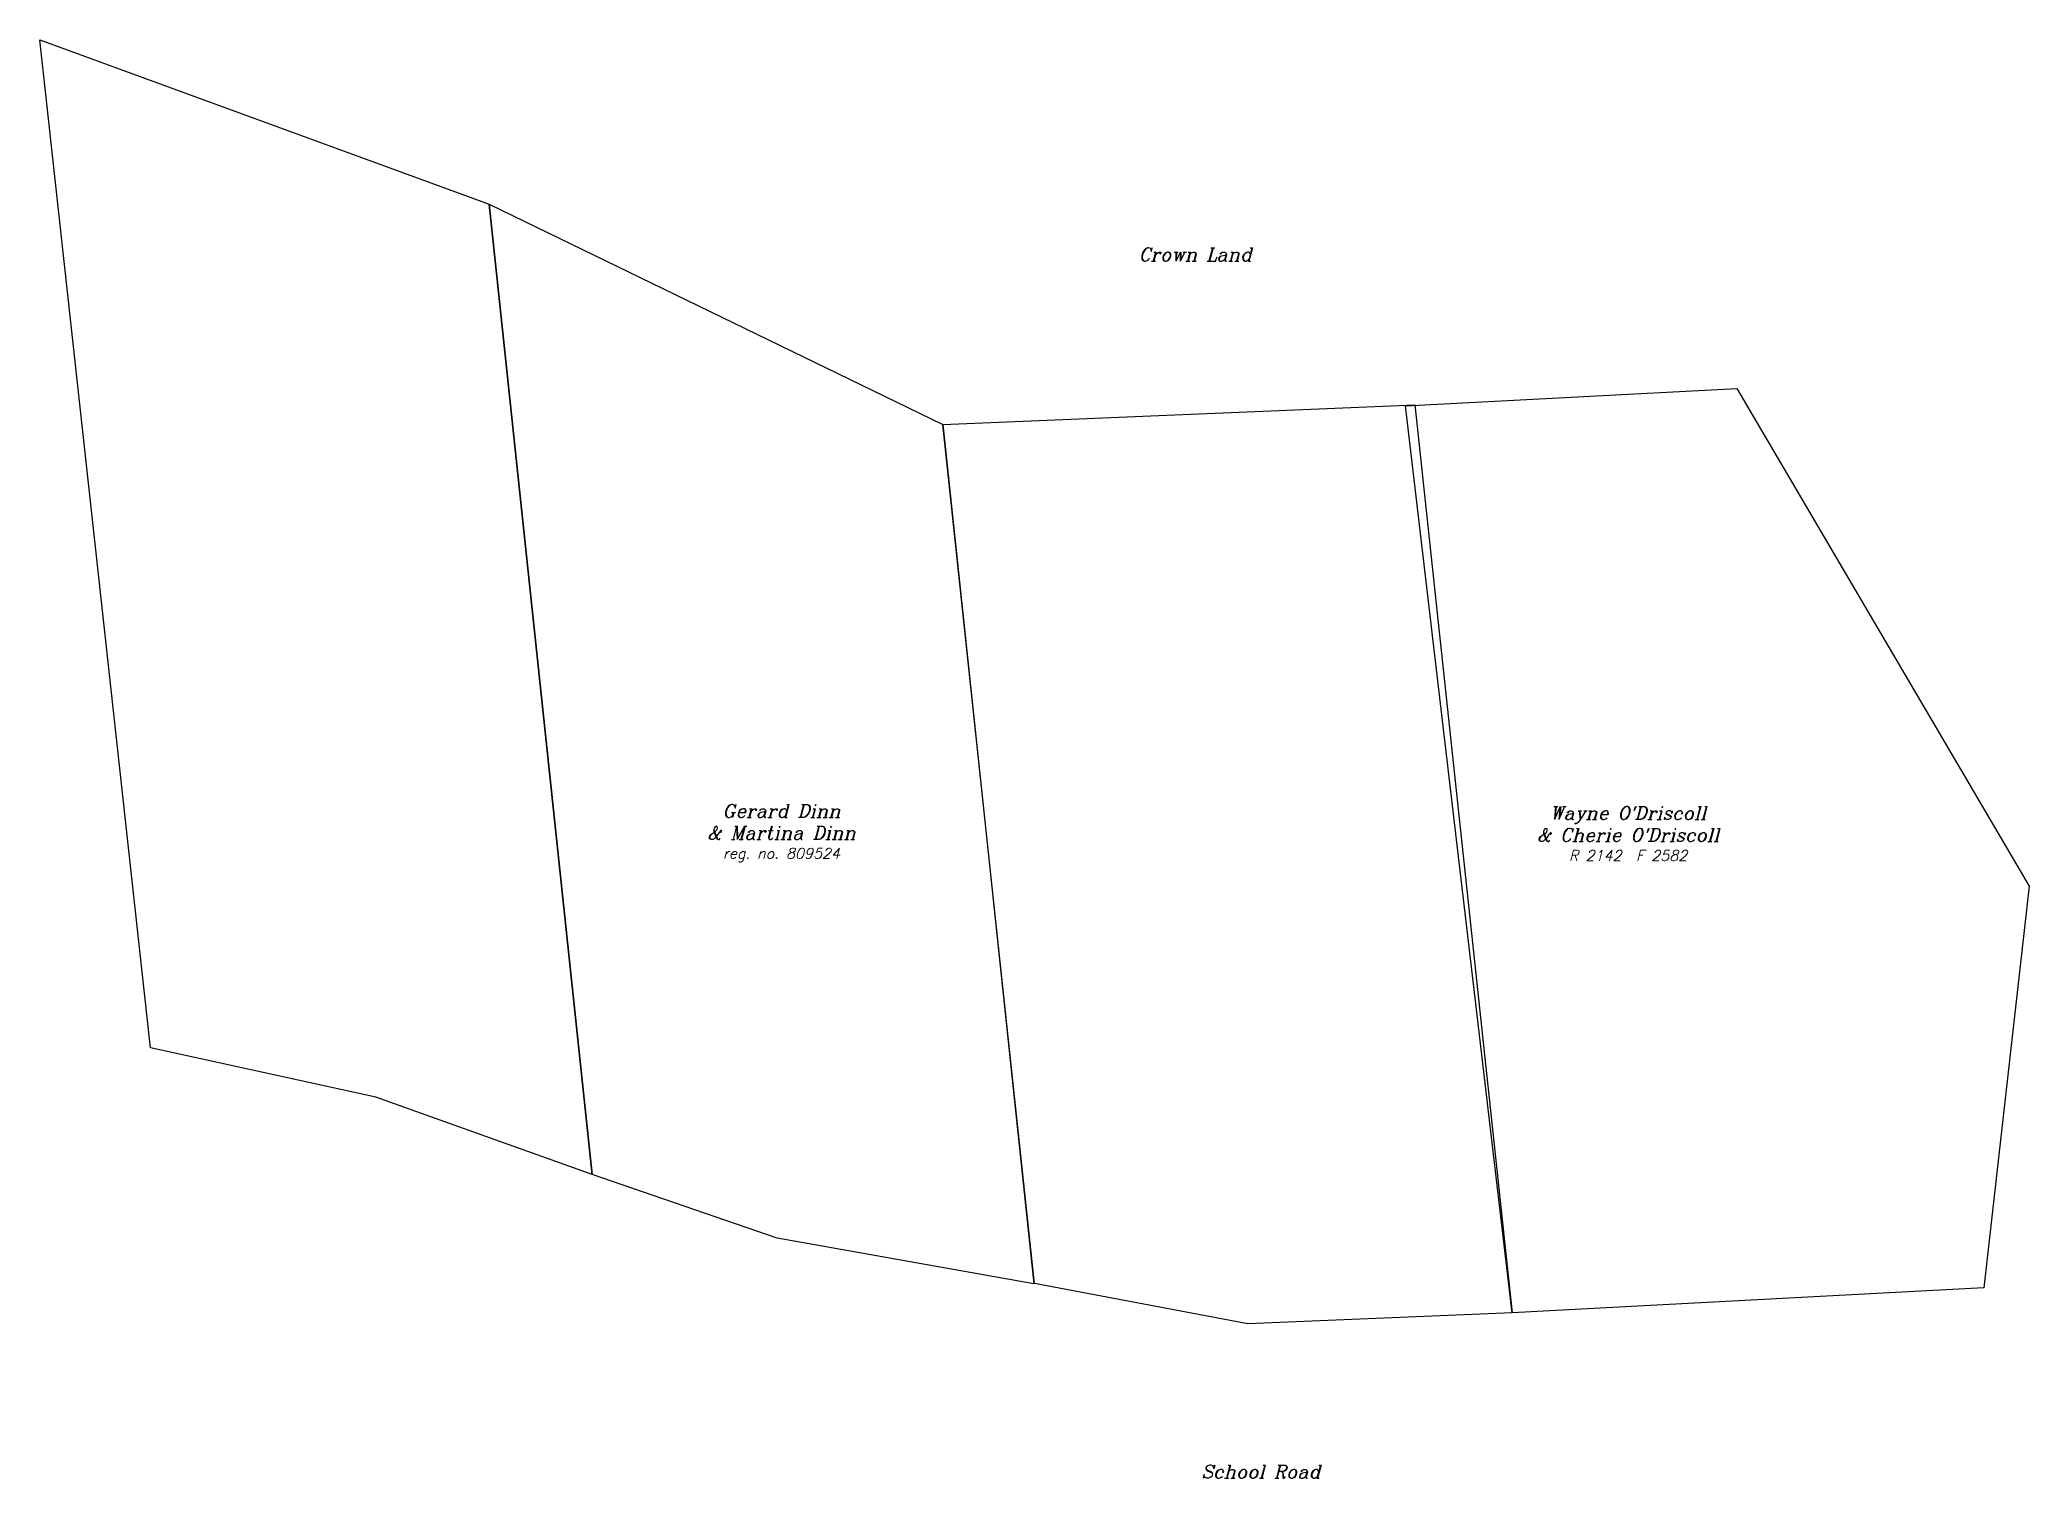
# Model space of a CAD drawing. Header units: metres. Extents: x 315015 to 315204, y 5231008 to 5231145.
import ezdxf

# ---------------------------------------------------------------- set-up
doc = ezdxf.new("R2010")
doc.units = ezdxf.units.M
for name, color, linetype in [('LOT - 1', 3, 'Continuous'), ('LOT - TEXT - 1', 122, 'Continuous'), ('PARC', 120, 'Continuous'), ('PARC - TIED', 142, 'Continuous')]:
    doc.layers.add(name, color=color, linetype=linetype)
doc.styles.add('COMPLEX120I', font='COMPLEX.SHX', dxfattribs={"oblique": 15, "height": 2.5})

msp = doc.modelspace()

# ---------------------------------------------------------------- linework, layer by layer
at = {"layer": 'LOT - 1', "flags": 128}
msp.add_lwpolyline([(315154.98, 5231023.31), (315129.81, 5231022.25), (315109.5, 5231026.1), (315100.75, 5231107.94), (315145.71, 5231109.82), (315154.96, 5231023.31)], dxfattribs=at)
at = {"layer": 'PARC'}
msp.add_lwpolyline([(315067.37, 5231036.49), (315046.76, 5231043.84), (315025.31, 5231048.55), (315014.76, 5231144.58), (315057.54, 5231128.91), (315067.37, 5231036.49)], dxfattribs=at)
at = {"layer": 'PARC', "flags": 128}
msp.add_lwpolyline([(315067.37, 5231036.49), (315057.54, 5231128.91), (315100.75, 5231107.94), (315109.42, 5231026.07), (315084.99, 5231030.43), (315067.37, 5231036.49)], dxfattribs=at)
at = {"layer": 'PARC - TIED', "flags": 128}
msp.add_lwpolyline([(315154.96, 5231023.31), (315144.81, 5231109.72), (315176.37, 5231111.37), (315204.21, 5231063.94), (315199.9, 5231025.68), (315154.96, 5231023.32)], dxfattribs=at)

# ---------------------------------------------------------------- texts
at = {"layer": 'LOT - TEXT - 1', "char_height": 1.25, "attachment_point": 5, "style": 'COMPLEX120I'}
for s, width, insert in [('Crown Land', 20.548, (315124.79, 5231124.13)), ('Gerard Dinn\\P& Martina Dinn\\P{\\H0.8x;reg. no. 809524}', 20.548, (315085.39, 5231068.99)), ("Wayne O'Driscoll\\P& Cherie O'Driscoll\\P{\\H0.8x;R 2142  F 2582}", 20.548, (315166.01, 5231068.96)), ('School Road', 12.5498, (315131.05, 5231008.17))]:
    msp.add_mtext_dynamic_manual_height_columns(s, width=width, gutter_width=6.25, heights=[0], dxfattribs=dict(at, insert=insert))

doc.saveas('drawing.dxf')
